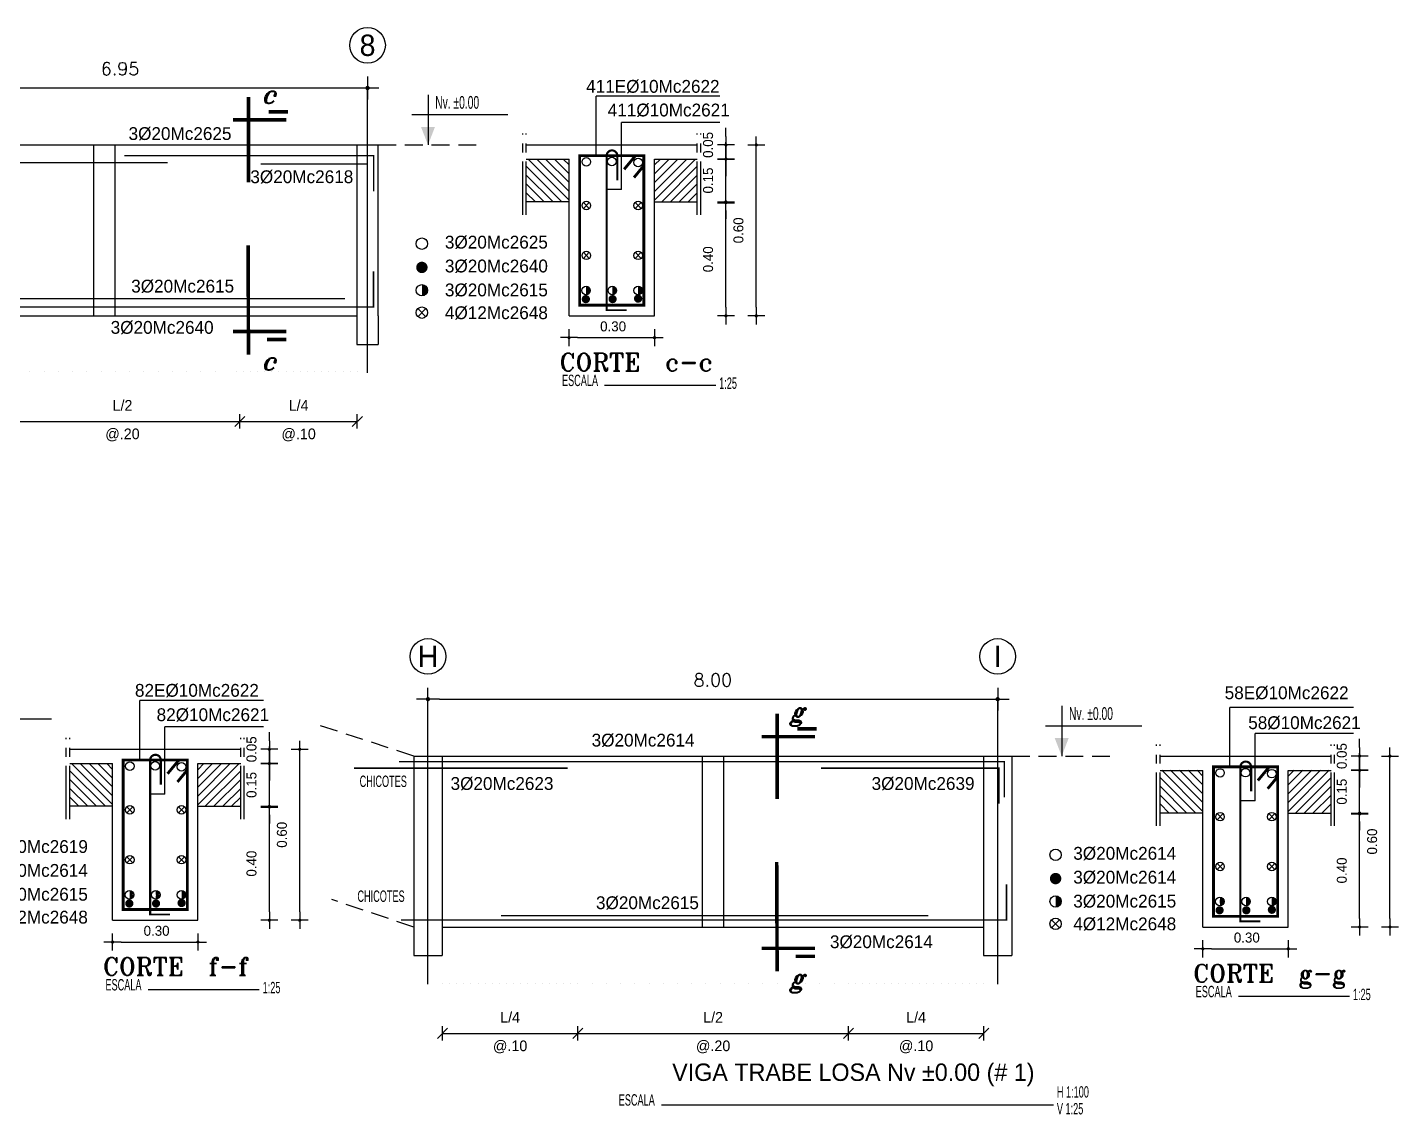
# Model space of a CAD drawing. Extents: x -2 to 140, y 23 to 108.
# Drawn here: x 85.88 to 105.14, y 72.32 to 87.59 of the extents above; entities that cross this region are included whole.
import ezdxf
from ezdxf.enums import TextEntityAlignment as Align

# ---------------------------------------------------------------- set-up
doc = ezdxf.new("R2010")
doc.units = 0
doc.header["$MEASUREMENT"] = 0
doc.linetypes.add('CENTER2', pattern=[1.125, 0.75, -0.125, 0.125, -0.125])
doc.linetypes.add('HIDDEN', pattern=[0.375, 0.25, -0.125])
doc.layers.get('0').update_dxf_attribs({"linetype": 'CONTINUOUS'})
doc.layers.get('DEFPOINTS').update_dxf_attribs({"color": 8, "linetype": 'CONTINUOUS'})
for name, color, linetype in [('ACEROS', 5, 'CONTINUOUS'), ('COLUMNAS', 2, 'CONTINUOUS'), ('EJES', 1, 'CONTINUOUS'), ('ESTRIBOS', 2, 'CONTINUOUS'), ('HIERROS', 5, 'CONTINUOUS'), ('L1', 5, 'CONTINUOUS'), ('LINEAS', 7, 'CONTINUOUS'), ('VIGAS', 7, 'CONTINUOUS')]:
    doc.layers.add(name, color=color, linetype=linetype)
doc.styles.add('ROMANT', font='romant')
doc.styles.add('STANDART', font='TXT.SHX', dxfattribs={"height": 0.18})
doc.dimstyles.new('ESCALA25', dxfattribs={"dimscale": 2, "dimtxt": 0.07, "dimasz": 0.06, "dimexe": 0, "dimexo": 0.06, "dimgap": 0.09, "dimtad": 1, "dimlfac": 0.25, "dimzin": 0, "dimtxsty": 'STANDARD', "dimblk": 'DOT', "dimcen": 0.09, "dimse1": 1, "dimse2": 1, "dimclrd": 1, "dimclre": 1, "dimclrt": 2, "dimazin": 3, "dimtfac": 1, "dimtix": 1, "dimtmove": 0, "dimatfit": 3, "dimtvp": 1.428571, "dimtolj": 1, "dimtzin": 0})
doc.dimstyles.new('STYLE100', dxfattribs={"dimscale": 2, "dimtxt": 0.08, "dimasz": 0.08, "dimexe": 0, "dimexo": 0.06, "dimgap": 0.09, "dimtad": 1, "dimzin": 0, "dimtxsty": 'STANDART', "dimblk": 'DOT', "dimcen": 0.09, "dimse1": 1, "dimse2": 1, "dimclrd": 1, "dimclre": 1, "dimclrt": 2, "dimazin": 3, "dimtfac": 1, "dimtix": 1, "dimtmove": 0, "dimatfit": 3, "dimtvp": 1.25, "dimtolj": 1, "dimtzin": 0})

# ---------------------------------------------------------------- blocks, each defined once
blk = doc.blocks.new('DOT')
at = {"color": 0}
for p, q in [((-1, 0), (1, 0)), ((0, 1), (0, -1))]:
    blk.add_line(p, q, dxfattribs=at)
at = {"color": 2, "linetype": 'BYBLOCK', "const_width": 0.1875}
blk.add_lwpolyline([(0.09375, 0, 1), (-0.09375, 0, 1)], format="xyb", close=True, dxfattribs=at)
blk = doc.blocks.new('*D116')
at = {"color": 1, "linetype": 'BYBLOCK'}
for p, q in [((89.232, 76.646), (89.232, 76.766)), ((89.232, 75.926), (89.232, 76.526)), ((89.232, 75.806), (89.232, 75.686))]:
    blk.add_line(p, q, dxfattribs=at)
at = {"layer": 'DEFPOINTS', "color": 0, "linetype": 'BYBLOCK'}
for p in [(88.23, 76.526), (89.232, 76.526), (88.23, 75.926)]:
    blk.add_point(p, dxfattribs=at)
at = {"color": 1, "linetype": 'BYBLOCK', "xscale": 0.12, "yscale": 0.12, "zscale": 0.12}
for p, rotation in [((89.232, 76.526), 270), ((89.232, 75.926), 90)]:
    blk.add_blockref('DOT', p, dxfattribs=dict(at, rotation=rotation))
at = {"color": 2, "linetype": 'BYBLOCK', "insert": (88.982, 76.226), "char_height": 0.14, "attachment_point": 5, "rotation": 90}
blk.add_mtext('\\A1;0.15', dxfattribs=at)
blk = doc.blocks.new('_DOT')
at = {"color": 0, "linetype": 'BYBLOCK'}
blk.add_line((-0.5, 0), (-1, 0), dxfattribs=at)
at = {"color": 0, "linetype": 'BYBLOCK', "const_width": 0.5}
blk.add_lwpolyline([(-0.25, 0, 1), (0.25, 0, 1)], format="xyb", close=True, dxfattribs=at)
blk = doc.blocks.new('*X1')
at = {"color": 0}
for p, q in [((24.221, 27.809), (24.797, 28.386)), ((24.221, 27.933), (24.674, 28.386)), ((24.221, 28.057), (24.55, 28.386)), ((24.221, 28.181), (24.426, 28.386)), ((24.221, 28.304), (24.302, 28.386)), ((24.321, 27.786), (24.821, 28.286)), ((24.445, 27.786), (24.821, 28.162)), ((24.568, 27.786), (24.821, 28.038)), ((24.692, 27.786), (24.821, 27.914)), ((24.816, 27.786), (24.821, 27.791))]:
    blk.add_line(p, q, dxfattribs=at)
blk = doc.blocks.new('*D114')
at = {"color": 1, "linetype": 'BYBLOCK'}
for p, q in [((89.232, 76.846), (89.232, 76.966)), ((89.232, 76.526), (89.232, 76.726)), ((89.232, 76.406), (89.232, 76.286))]:
    blk.add_line(p, q, dxfattribs=at)
at = {"layer": 'DEFPOINTS', "color": 0, "linetype": 'BYBLOCK'}
for p in [(89.232, 76.726), (89.232, 76.726), (88.23, 76.526)]:
    blk.add_point(p, dxfattribs=at)
at = {"color": 1, "linetype": 'BYBLOCK', "xscale": 0.12, "yscale": 0.12, "zscale": 0.12}
for p, rotation in [((89.232, 76.726), 270), ((89.232, 76.526), 90)]:
    blk.add_blockref('DOT', p, dxfattribs=dict(at, rotation=rotation))
at = {"color": 2, "linetype": 'BYBLOCK', "insert": (88.982, 76.726), "char_height": 0.14, "attachment_point": 5, "rotation": 90}
blk.add_mtext('\\A1;0.05', dxfattribs=at)
blk = doc.blocks.new('*D113')
at = {"color": 1, "linetype": 'BYBLOCK'}
blk.add_line((89.659, 74.446), (89.659, 76.606), dxfattribs=at)
at = {"layer": 'DEFPOINTS', "color": 0, "linetype": 'BYBLOCK'}
for p in [(88.269, 76.726), (89.659, 76.726), (88.269, 74.326)]:
    blk.add_point(p, dxfattribs=at)
at = {"color": 1, "linetype": 'BYBLOCK', "xscale": 0.12, "yscale": 0.12, "zscale": 0.12}
for p, rotation in [((89.659, 76.726), 90), ((89.659, 74.326), 270)]:
    blk.add_blockref('DOT', p, dxfattribs=dict(at, rotation=rotation))
at = {"color": 2, "linetype": 'BYBLOCK', "insert": (89.409, 75.526), "char_height": 0.14, "attachment_point": 5, "rotation": 90}
blk.add_mtext('\\A1;0.60', dxfattribs=at)
blk = doc.blocks.new('*D117')
at = {"color": 1, "linetype": 'BYBLOCK'}
blk.add_line((89.232, 74.446), (89.232, 75.795), dxfattribs=at)
at = {"layer": 'DEFPOINTS', "color": 0, "linetype": 'BYBLOCK'}
for p in [(88.315, 75.915), (89.232, 75.915), (88.315, 74.326)]:
    blk.add_point(p, dxfattribs=at)
at = {"color": 1, "linetype": 'BYBLOCK', "xscale": 0.12, "yscale": 0.12, "zscale": 0.12}
for p, rotation in [((89.232, 75.915), 90), ((89.232, 74.326), 270)]:
    blk.add_blockref('DOT', p, dxfattribs=dict(at, rotation=rotation))
at = {"color": 2, "linetype": 'BYBLOCK', "insert": (88.982, 75.121), "char_height": 0.14, "attachment_point": 5, "rotation": 90}
blk.add_mtext('\\A1;0.40', dxfattribs=at)
blk = doc.blocks.new('*D115')
at = {"color": 1, "linetype": 'BYBLOCK'}
blk.add_line((87.15, 74.02), (88.11, 74.02), dxfattribs=at)
at = {"layer": 'DEFPOINTS', "color": 0, "linetype": 'BYBLOCK'}
for p in [(87.03, 73.956), (88.23, 74.02), (88.23, 73.956)]:
    blk.add_point(p, dxfattribs=at)
at = {"color": 1, "linetype": 'BYBLOCK', "xscale": 0.12, "yscale": 0.12, "zscale": 0.12, "rotation": 180}
blk.add_blockref('DOT', (87.03, 74.02), dxfattribs=at)
at = {"color": 1, "linetype": 'BYBLOCK', "xscale": 0.12, "yscale": 0.12, "zscale": 0.12}
blk.add_blockref('DOT', (88.23, 74.02), dxfattribs=at)
at = {"color": 2, "linetype": 'BYBLOCK', "insert": (87.649, 74.177), "char_height": 0.14, "attachment_point": 5}
blk.add_mtext('\\A1;0.30', dxfattribs=at)
blk = doc.blocks.new('*D112')
at = {"color": 1, "linetype": 'BYBLOCK'}
blk.add_line((95.643, 82.932), (95.643, 84.281), dxfattribs=at)
at = {"layer": 'DEFPOINTS', "color": 0, "linetype": 'BYBLOCK'}
for p in [(94.725, 84.401), (95.643, 84.401), (94.725, 82.812)]:
    blk.add_point(p, dxfattribs=at)
at = {"color": 1, "linetype": 'BYBLOCK', "xscale": 0.12, "yscale": 0.12, "zscale": 0.12}
for p, rotation in [((95.643, 84.401), 90), ((95.643, 82.812), 270)]:
    blk.add_blockref('DOT', p, dxfattribs=dict(at, rotation=rotation))
at = {"color": 2, "linetype": 'BYBLOCK', "insert": (95.393, 83.606), "char_height": 0.14, "attachment_point": 5, "rotation": 90}
blk.add_mtext('\\A1;0.40', dxfattribs=at)
blk = doc.blocks.new('*D108')
at = {"color": 1, "linetype": 'BYBLOCK'}
blk.add_line((96.069, 82.932), (96.069, 85.092), dxfattribs=at)
at = {"layer": 'DEFPOINTS', "color": 0, "linetype": 'BYBLOCK'}
for p in [(94.68, 85.212), (96.069, 85.212), (94.68, 82.812)]:
    blk.add_point(p, dxfattribs=at)
at = {"color": 1, "linetype": 'BYBLOCK', "xscale": 0.12, "yscale": 0.12, "zscale": 0.12}
for p, rotation in [((96.069, 85.212), 90), ((96.069, 82.812), 270)]:
    blk.add_blockref('DOT', p, dxfattribs=dict(at, rotation=rotation))
at = {"color": 2, "linetype": 'BYBLOCK', "insert": (95.819, 84.012), "char_height": 0.14, "attachment_point": 5, "rotation": 90}
blk.add_mtext('\\A1;0.60', dxfattribs=at)
blk = doc.blocks.new('*D110')
at = {"color": 1, "linetype": 'BYBLOCK'}
blk.add_line((93.56, 82.506), (94.52, 82.506), dxfattribs=at)
at = {"layer": 'DEFPOINTS', "color": 0, "linetype": 'BYBLOCK'}
for p in [(93.44, 82.442), (94.64, 82.506), (94.64, 82.442)]:
    blk.add_point(p, dxfattribs=at)
at = {"color": 1, "linetype": 'BYBLOCK', "xscale": 0.12, "yscale": 0.12, "zscale": 0.12, "rotation": 180}
blk.add_blockref('DOT', (93.44, 82.506), dxfattribs=at)
at = {"color": 1, "linetype": 'BYBLOCK', "xscale": 0.12, "yscale": 0.12, "zscale": 0.12}
blk.add_blockref('DOT', (94.64, 82.506), dxfattribs=at)
at = {"color": 2, "linetype": 'BYBLOCK', "insert": (94.059, 82.663), "char_height": 0.14, "attachment_point": 5}
blk.add_mtext('\\A1;0.30', dxfattribs=at)
blk = doc.blocks.new('*D111')
at = {"color": 1, "linetype": 'BYBLOCK'}
for p, q in [((95.643, 85.132), (95.643, 85.252)), ((95.643, 84.412), (95.643, 85.012)), ((95.643, 84.292), (95.643, 84.172))]:
    blk.add_line(p, q, dxfattribs=at)
at = {"layer": 'DEFPOINTS', "color": 0, "linetype": 'BYBLOCK'}
for p in [(94.64, 85.012), (95.643, 85.012), (94.64, 84.412)]:
    blk.add_point(p, dxfattribs=at)
at = {"color": 1, "linetype": 'BYBLOCK', "xscale": 0.12, "yscale": 0.12, "zscale": 0.12}
for p, rotation in [((95.643, 85.012), 270), ((95.643, 84.412), 90)]:
    blk.add_blockref('DOT', p, dxfattribs=dict(at, rotation=rotation))
at = {"color": 2, "linetype": 'BYBLOCK', "insert": (95.393, 84.712), "char_height": 0.14, "attachment_point": 5, "rotation": 90}
blk.add_mtext('\\A1;0.15', dxfattribs=at)
blk = doc.blocks.new('*D109')
at = {"color": 1, "linetype": 'BYBLOCK'}
for p, q in [((95.643, 85.332), (95.643, 85.452)), ((95.643, 85.012), (95.643, 85.212)), ((95.643, 84.892), (95.643, 84.772))]:
    blk.add_line(p, q, dxfattribs=at)
at = {"layer": 'DEFPOINTS', "color": 0, "linetype": 'BYBLOCK'}
for p in [(95.643, 85.212), (95.643, 85.212), (94.64, 85.012)]:
    blk.add_point(p, dxfattribs=at)
at = {"color": 1, "linetype": 'BYBLOCK', "xscale": 0.12, "yscale": 0.12, "zscale": 0.12}
for p, rotation in [((95.643, 85.212), 270), ((95.643, 85.012), 90)]:
    blk.add_blockref('DOT', p, dxfattribs=dict(at, rotation=rotation))
at = {"color": 2, "linetype": 'BYBLOCK', "insert": (95.393, 85.212), "char_height": 0.14, "attachment_point": 5, "rotation": 90}
blk.add_mtext('\\A1;0.05', dxfattribs=at)
blk = doc.blocks.new('*D121')
at = {"color": 1, "linetype": 'BYBLOCK'}
for p, q in [((104.541, 76.551), (104.541, 76.671)), ((104.541, 75.831), (104.541, 76.431)), ((104.541, 75.711), (104.541, 75.591))]:
    blk.add_line(p, q, dxfattribs=at)
at = {"layer": 'DEFPOINTS', "color": 0, "linetype": 'BYBLOCK'}
for p in [(103.539, 76.431), (104.541, 76.431), (103.539, 75.831)]:
    blk.add_point(p, dxfattribs=at)
at = {"color": 1, "linetype": 'BYBLOCK', "xscale": 0.12, "yscale": 0.12, "zscale": 0.12}
for p, rotation in [((104.541, 76.431), 270), ((104.541, 75.831), 90)]:
    blk.add_blockref('DOT', p, dxfattribs=dict(at, rotation=rotation))
at = {"color": 2, "linetype": 'BYBLOCK', "insert": (104.291, 76.131), "char_height": 0.14, "attachment_point": 5, "rotation": 90}
blk.add_mtext('\\A1;0.15', dxfattribs=at)
blk = doc.blocks.new('*D119')
at = {"color": 1, "linetype": 'BYBLOCK'}
for p, q in [((104.541, 76.751), (104.541, 76.871)), ((104.541, 76.431), (104.541, 76.631)), ((104.541, 76.311), (104.541, 76.191))]:
    blk.add_line(p, q, dxfattribs=at)
at = {"layer": 'DEFPOINTS', "color": 0, "linetype": 'BYBLOCK'}
for p in [(104.541, 76.631), (104.541, 76.631), (103.539, 76.431)]:
    blk.add_point(p, dxfattribs=at)
at = {"color": 1, "linetype": 'BYBLOCK', "xscale": 0.12, "yscale": 0.12, "zscale": 0.12}
for p, rotation in [((104.541, 76.631), 270), ((104.541, 76.431), 90)]:
    blk.add_blockref('DOT', p, dxfattribs=dict(at, rotation=rotation))
at = {"color": 2, "linetype": 'BYBLOCK', "insert": (104.291, 76.631), "char_height": 0.14, "attachment_point": 5, "rotation": 90}
blk.add_mtext('\\A1;0.05', dxfattribs=at)
blk = doc.blocks.new('*D118')
at = {"color": 1, "linetype": 'BYBLOCK'}
blk.add_line((104.967, 74.351), (104.967, 76.511), dxfattribs=at)
at = {"layer": 'DEFPOINTS', "color": 0, "linetype": 'BYBLOCK'}
for p in [(103.578, 76.631), (104.967, 76.631), (103.578, 74.231)]:
    blk.add_point(p, dxfattribs=at)
at = {"color": 1, "linetype": 'BYBLOCK', "xscale": 0.12, "yscale": 0.12, "zscale": 0.12}
for p, rotation in [((104.967, 76.631), 90), ((104.967, 74.231), 270)]:
    blk.add_blockref('DOT', p, dxfattribs=dict(at, rotation=rotation))
at = {"color": 2, "linetype": 'BYBLOCK', "insert": (104.717, 75.431), "char_height": 0.14, "attachment_point": 5, "rotation": 90}
blk.add_mtext('\\A1;0.60', dxfattribs=at)
blk = doc.blocks.new('*D120')
at = {"color": 1, "linetype": 'BYBLOCK'}
blk.add_line((102.459, 73.925), (103.419, 73.925), dxfattribs=at)
at = {"layer": 'DEFPOINTS', "color": 0, "linetype": 'BYBLOCK'}
for p in [(102.339, 73.861), (103.539, 73.925), (103.539, 73.861)]:
    blk.add_point(p, dxfattribs=at)
at = {"color": 1, "linetype": 'BYBLOCK', "xscale": 0.12, "yscale": 0.12, "zscale": 0.12, "rotation": 180}
blk.add_blockref('DOT', (102.339, 73.925), dxfattribs=at)
at = {"color": 1, "linetype": 'BYBLOCK', "xscale": 0.12, "yscale": 0.12, "zscale": 0.12}
blk.add_blockref('DOT', (103.539, 73.925), dxfattribs=at)
at = {"color": 2, "linetype": 'BYBLOCK', "insert": (102.957, 74.082), "char_height": 0.14, "attachment_point": 5}
blk.add_mtext('\\A1;0.30', dxfattribs=at)
blk = doc.blocks.new('*D122')
at = {"color": 1, "linetype": 'BYBLOCK'}
blk.add_line((104.541, 74.351), (104.541, 75.7), dxfattribs=at)
at = {"layer": 'DEFPOINTS', "color": 0, "linetype": 'BYBLOCK'}
for p in [(103.624, 75.82), (104.541, 75.82), (103.624, 74.231)]:
    blk.add_point(p, dxfattribs=at)
at = {"color": 1, "linetype": 'BYBLOCK', "xscale": 0.12, "yscale": 0.12, "zscale": 0.12}
for p, rotation in [((104.541, 75.82), 90), ((104.541, 74.231), 270)]:
    blk.add_blockref('DOT', p, dxfattribs=dict(at, rotation=rotation))
at = {"color": 2, "linetype": 'BYBLOCK', "insert": (104.291, 75.025), "char_height": 0.14, "attachment_point": 5, "rotation": 90}
blk.add_mtext('\\A1;0.40', dxfattribs=at)
blk = doc.blocks.new('*D138')
at = {"color": 1, "linetype": 'BYBLOCK'}
blk.add_line((83.869, 86.736), (90.499, 86.736), dxfattribs=at)
at = {"layer": 'DEFPOINTS', "color": 0, "linetype": 'BYBLOCK'}
for p in [(83.709, 86.736), (90.659, 86.736), (90.659, 86.736)]:
    blk.add_point(p, dxfattribs=at)
at = {"color": 1, "linetype": 'BYBLOCK', "xscale": 0.16, "yscale": 0.16, "zscale": 0.16, "rotation": 180}
blk.add_blockref('DOT', (83.709, 86.736), dxfattribs=at)
at = {"color": 1, "linetype": 'BYBLOCK', "xscale": 0.16, "yscale": 0.16, "zscale": 0.16}
blk.add_blockref('DOT', (90.659, 86.736), dxfattribs=at)
at = {"color": 2, "linetype": 'BYBLOCK', "insert": (87.184, 87.006), "char_height": 0.18, "attachment_point": 5, "style": 'STANDART'}
blk.add_mtext('\\A1;6.95', dxfattribs=at)
blk = doc.blocks.new('*D146')
at = {"color": 1, "linetype": 'BYBLOCK'}
blk.add_line((91.667, 78.155), (99.347, 78.155), dxfattribs=at)
at = {"layer": 'DEFPOINTS', "color": 0, "linetype": 'BYBLOCK'}
for p in [(91.507, 78.155), (99.507, 78.155), (99.507, 78.155)]:
    blk.add_point(p, dxfattribs=at)
at = {"color": 1, "linetype": 'BYBLOCK', "xscale": 0.16, "yscale": 0.16, "zscale": 0.16, "rotation": 180}
blk.add_blockref('DOT', (91.507, 78.155), dxfattribs=at)
at = {"color": 1, "linetype": 'BYBLOCK', "xscale": 0.16, "yscale": 0.16, "zscale": 0.16}
blk.add_blockref('DOT', (99.507, 78.155), dxfattribs=at)
at = {"color": 2, "linetype": 'BYBLOCK', "insert": (95.507, 78.425), "char_height": 0.18, "attachment_point": 5, "style": 'STANDART'}
blk.add_mtext('\\A1;8.00', dxfattribs=at)

msp = doc.modelspace()

# ---------------------------------------------------------------- linework, layer by layer
for p, q in [((85.569, 82.055), (88.866, 82.055)), ((88.796, 81.984), (88.937, 82.126)), ((88.866, 81.955), (88.866, 82.155)), ((88.866, 82.055), (90.515, 82.055)), ((90.444, 81.984), (90.586, 82.126)), ((90.515, 81.955), (90.515, 82.155)), ((91.711, 73.363), (91.711, 73.563)), ((93.611, 73.363), (93.611, 73.563)), ((97.411, 73.363), (97.411, 73.563)), ((99.311, 73.363), (99.311, 73.563)), ((91.64, 73.393), (91.782, 73.534)), ((91.711, 73.463), (93.611, 73.463)), ((93.54, 73.393), (93.681, 73.534)), ((93.611, 73.463), (97.411, 73.463)), ((97.34, 73.393), (97.481, 73.534)), ((97.411, 73.463), (99.311, 73.463)), ((99.24, 73.393), (99.381, 73.534))]:
    msp.add_line(p, q)
for centre in [(90.659, 87.336), (91.507, 78.755), (99.507, 78.755)]:
    msp.add_circle(centre, 0.25)
at = {"layer": 'ACEROS', "color": 1, "linetype": 'CENTER2', "const_width": 0.05}
for points in [[(88.987, 86.611), (88.987, 85.412)], [(88.987, 82.994), (88.982, 84.527)], [(96.41, 77.951), (96.41, 76.751)], [(96.41, 74.334), (96.404, 75.867)]]:
    msp.add_lwpolyline(points, dxfattribs=at)
at = {"layer": 'ACEROS', "color": 1, "linetype": 'CONTINUOUS', "const_width": 0.05}
for points in [[(89.52, 86.289), (88.771, 86.289)], [(89.543, 86.401), (89.269, 86.401)], [(89.52, 83.317), (88.771, 83.317)], [(89.52, 83.205), (89.245, 83.205)], [(96.942, 77.628), (96.193, 77.628)], [(96.966, 77.74), (96.692, 77.74)], [(96.942, 74.656), (96.193, 74.656)], [(96.942, 74.544), (96.668, 74.544)]]:
    msp.add_lwpolyline(points, dxfattribs=at)
at = {"layer": 'ACEROS', "const_width": 0.02}
for points in [[(78.852, 85.687), (87.852, 85.687)], [(87.246, 85.787), (90.746, 85.787), (90.746, 85.287)], [(89.156, 85.668), (90.656, 85.668), (90.656, 85.168)], [(83.242, 83.66), (90.742, 83.66), (90.742, 84.16)], [(90.341, 83.778), (84.341, 83.778)], [(91.1, 77.277), (99.6, 77.277), (99.6, 76.777)], [(90.468, 77.186), (93.468, 77.186)], [(97.026, 77.186), (99.526, 77.186), (99.526, 76.686)], [(91.131, 75.055), (99.631, 75.055), (99.631, 75.555)], [(92.533, 75.116), (98.533, 75.116)]]:
    msp.add_lwpolyline(points, dxfattribs=at)
at = {"layer": 'ACEROS', "color": 5, "linetype": 'CONTINUOUS', "const_width": 0.04}
for points in [[(93.638, 83.686), (93.638, 85.786), (94.538, 85.786), (94.538, 83.686)], [(87.228, 75.201), (87.228, 77.301), (88.128, 77.301), (88.128, 75.201)], [(102.537, 75.105), (102.537, 77.205), (103.437, 77.205), (103.437, 75.105)]]:
    msp.add_lwpolyline(points, close=True, dxfattribs=at)
at = {"layer": 'COLUMNAS', "color": 1, "linetype": 'CONTINUOUS'}
for points in [[(91.409, 86.19), (91.606, 86.19), (91.508, 85.936)], [(100.307, 77.609), (100.504, 77.609), (100.406, 77.355)]]:
    msp.add_solid(points, dxfattribs=at)
at = {"layer": 'DEFPOINTS', "color": 0, "linetype": 'BYBLOCK'}
for p in [(93.182, 83.536), (86.771, 75.051), (102.08, 74.955)]:
    msp.add_point(p, dxfattribs=at)
at = {"layer": 'EJES'}
for p, q in [((90.659, 82.736), (90.659, 86.736)), ((91.507, 74.155), (91.507, 78.155)), ((99.507, 74.155), (99.507, 78.155))]:
    msp.add_line(p, q, dxfattribs=at)
at = {"layer": 'EJES', "color": 7, "linetype": 'CONTINUOUS'}
for p, q in [((94.225, 85.309), (94.225, 86.253)), ((94.225, 85.309), (94.016, 85.309)), ((93.988, 82.565), (95.549, 82.565)), ((87.815, 76.823), (87.815, 77.767)), ((103.123, 76.728), (103.123, 77.672)), ((87.815, 76.823), (87.606, 76.823)), ((103.123, 76.728), (102.915, 76.728)), ((87.578, 74.079), (89.138, 74.079)), ((102.886, 73.984), (104.447, 73.984)), ((94.785, 72.461), (100.29, 72.461))]:
    msp.add_line(p, q, dxfattribs=at)
at = {"layer": 'EJES', "color": 7, "linetype": 'HIDDEN'}
for p, q in [((90.809, 85.936), (92.259, 85.936)), ((99.707, 77.355), (101.158, 77.355))]:
    msp.add_line(p, q, dxfattribs=at)
at = {"layer": 'ESTRIBOS'}
for p, q in [((85.918, 82.755), (85.918, 82.755)), ((86.118, 82.755), (86.118, 82.755)), ((86.318, 82.755), (86.318, 82.755)), ((86.518, 82.755), (86.518, 82.755)), ((86.718, 82.755), (86.718, 82.755)), ((86.918, 82.755), (86.918, 82.755)), ((87.118, 82.755), (87.118, 82.755)), ((87.318, 82.755), (87.318, 82.755)), ((87.518, 82.755), (87.518, 82.755)), ((87.718, 82.755), (87.718, 82.755)), ((87.918, 82.755), (87.918, 82.755)), ((88.118, 82.755), (88.118, 82.755)), ((88.318, 82.755), (88.318, 82.755)), ((88.518, 82.755), (88.518, 82.755)), ((88.815, 82.755), (88.815, 82.755)), ((88.915, 82.755), (88.915, 82.755)), ((89.015, 82.755), (89.015, 82.755)), ((89.115, 82.755), (89.115, 82.755)), ((89.215, 82.755), (89.215, 82.755)), ((89.315, 82.755), (89.315, 82.755)), ((89.415, 82.755), (89.415, 82.755)), ((89.515, 82.755), (89.515, 82.755)), ((89.615, 82.755), (89.615, 82.755)), ((89.715, 82.755), (89.715, 82.755)), ((89.815, 82.755), (89.815, 82.755)), ((89.915, 82.755), (89.915, 82.755)), ((90.015, 82.755), (90.015, 82.755)), ((90.115, 82.755), (90.115, 82.755)), ((90.215, 82.755), (90.215, 82.755)), ((90.315, 82.755), (90.315, 82.755)), ((90.415, 82.755), (90.415, 82.755)), ((90.515, 82.755), (90.515, 82.755)), ((91.711, 74.163), (91.711, 74.163)), ((91.811, 74.163), (91.811, 74.163)), ((91.911, 74.163), (91.911, 74.163)), ((92.011, 74.163), (92.011, 74.163)), ((92.111, 74.163), (92.111, 74.163)), ((92.211, 74.163), (92.211, 74.163)), ((92.311, 74.163), (92.311, 74.163)), ((92.411, 74.163), (92.411, 74.163)), ((92.511, 74.163), (92.511, 74.163)), ((92.611, 74.163), (92.611, 74.163)), ((92.711, 74.163), (92.711, 74.163)), ((92.811, 74.163), (92.811, 74.163)), ((92.911, 74.163), (92.911, 74.163)), ((93.011, 74.163), (93.011, 74.163)), ((93.111, 74.163), (93.111, 74.163)), ((93.211, 74.163), (93.211, 74.163)), ((93.311, 74.163), (93.311, 74.163)), ((93.411, 74.163), (93.411, 74.163)), ((93.511, 74.163), (93.511, 74.163)), ((93.611, 74.163), (93.611, 74.163)), ((93.811, 74.163), (93.811, 74.163)), ((94.011, 74.163), (94.011, 74.163)), ((94.211, 74.163), (94.211, 74.163)), ((94.411, 74.163), (94.411, 74.163)), ((94.611, 74.163), (94.611, 74.163)), ((94.811, 74.163), (94.811, 74.163)), ((95.011, 74.163), (95.011, 74.163)), ((95.211, 74.163), (95.211, 74.163)), ((95.411, 74.163), (95.411, 74.163)), ((95.611, 74.163), (95.611, 74.163)), ((95.811, 74.163), (95.811, 74.163)), ((96.011, 74.163), (96.011, 74.163)), ((96.211, 74.163), (96.211, 74.163)), ((96.411, 74.163), (96.411, 74.163)), ((96.611, 74.163), (96.611, 74.163)), ((96.811, 74.163), (96.811, 74.163)), ((97.011, 74.163), (97.011, 74.163)), ((97.211, 74.163), (97.211, 74.163)), ((97.411, 74.163), (97.411, 74.163)), ((97.511, 74.163), (97.511, 74.163)), ((97.611, 74.163), (97.611, 74.163)), ((97.711, 74.163), (97.711, 74.163)), ((97.811, 74.163), (97.811, 74.163)), ((97.911, 74.163), (97.911, 74.163)), ((98.011, 74.163), (98.011, 74.163)), ((98.111, 74.163), (98.111, 74.163)), ((98.211, 74.163), (98.211, 74.163)), ((98.311, 74.163), (98.311, 74.163)), ((98.411, 74.163), (98.411, 74.163)), ((98.511, 74.163), (98.511, 74.163)), ((98.611, 74.163), (98.611, 74.163)), ((98.711, 74.163), (98.711, 74.163)), ((98.811, 74.163), (98.811, 74.163)), ((98.911, 74.163), (98.911, 74.163)), ((99.011, 74.163), (99.011, 74.163)), ((99.111, 74.163), (99.111, 74.163)), ((99.211, 74.163), (99.211, 74.163)), ((99.311, 74.163), (99.311, 74.163))]:
    msp.add_line(p, q, dxfattribs=at)
at = {"layer": 'L1', "color": 7, "linetype": 'CONTINUOUS'}
for p, q in [((91.508, 86.642), (91.508, 85.936)), ((91.281, 86.362), (92.631, 86.362)), ((100.406, 78.061), (100.406, 77.355)), ((84.871, 77.877), (86.221, 77.877)), ((100.179, 77.781), (101.529, 77.781))]:
    msp.add_line(p, q, dxfattribs=at)
at = {"layer": 'L1', "color": 2, "linetype": 'CONTINUOUS'}
for points, const_width in [([(91.382, 84.217, 1), (91.462, 84.217, 1)], 0.08), ([(93.695, 83.772, 1), (93.753, 83.772, 1)], 0.0576), ([(94.071, 83.772, 1), (94.128, 83.772, 1)], 0.0576), ([(94.429, 83.779, 1), (94.487, 83.779, 1)], 0.0576), ([(100.28, 75.636, 1), (100.36, 75.636, 1)], 0.08), ([(87.285, 75.286, 1), (87.343, 75.286, 1)], 0.0576), ([(87.661, 75.286, 1), (87.718, 75.286, 1)], 0.0576), ([(88.019, 75.293, 1), (88.077, 75.293, 1)], 0.0576), ([(102.594, 75.191, 1), (102.651, 75.191, 1)], 0.0576), ([(102.969, 75.191, 1), (103.027, 75.191, 1)], 0.0576), ([(103.328, 75.198, 1), (103.385, 75.198, 1)], 0.0576)]:
    msp.add_lwpolyline(points, format="xyb", close=True, dxfattribs=dict(at, const_width=const_width))
for points, const_width in [([(91.422, 83.856, 0.414214), (91.462, 83.896, 0.414214), (91.422, 83.936, 1)], 0.08), ([(93.727, 83.865, 0.414214), (93.756, 83.894, 0.414214), (93.727, 83.923, 1)], 0.0576), ([(94.096, 83.865, 0.414214), (94.125, 83.894, 0.414214), (94.096, 83.923, 1)], 0.0576), ([(94.458, 83.865, 0.414214), (94.487, 83.894, 0.414214), (94.458, 83.923, 1)], 0.0576), ([(87.317, 75.38, 0.414214), (87.346, 75.408, 0.414214), (87.317, 75.437, 1)], 0.0576), ([(87.686, 75.38, 0.414214), (87.715, 75.408, 0.414214), (87.686, 75.437, 1)], 0.0576), ([(88.048, 75.38, 0.414214), (88.076, 75.408, 0.414214), (88.048, 75.437, 1)], 0.0576), ([(100.32, 75.275, 0.414214), (100.36, 75.315, 0.414214), (100.32, 75.355, 1)], 0.08), ([(102.626, 75.284, 0.414214), (102.654, 75.313, 0.414214), (102.626, 75.342, 1)], 0.0576), ([(102.994, 75.284, 0.414214), (103.023, 75.313, 0.414214), (102.994, 75.342, 1)], 0.0576), ([(103.356, 75.284, 0.414214), (103.385, 75.313, 0.414214), (103.356, 75.342, 1)], 0.0576)]:
    msp.add_lwpolyline(points, format="xyb", dxfattribs=dict(at, const_width=const_width))
at = {"layer": 'L1', "color": 7, "linetype": 'CONTINUOUS'}
for centre in [(93.731, 85.7), (94.088, 85.704), (94.458, 85.69), (93.731, 85.086), (94.458, 85.086), (93.731, 84.386), (94.458, 84.386), (93.727, 83.894), (94.096, 83.894), (94.458, 83.894), (87.321, 77.214), (87.678, 77.218), (88.048, 77.204), (102.629, 77.119), (102.987, 77.123), (103.356, 77.109), (87.321, 76.601), (88.048, 76.601), (102.629, 76.505), (103.356, 76.505), (87.321, 75.901), (88.048, 75.901), (102.629, 75.805), (103.356, 75.805), (87.317, 75.408), (87.686, 75.408), (88.048, 75.408), (102.626, 75.313), (102.994, 75.313), (103.356, 75.313)]:
    msp.add_circle(centre, 0.06, dxfattribs=at)
at = {"layer": 'L1', "color": 8, "linetype": 'CONTINUOUS'}
for centre in [(91.422, 84.55), (91.422, 83.896), (91.422, 83.582), (100.32, 75.969), (100.32, 75.315), (100.32, 75.001)]:
    msp.add_circle(centre, 0.08, dxfattribs=at)
at = {"layer": 'LINEAS'}
for p, q in [((95.606, 86.62), (93.87, 86.62)), ((93.87, 85.808), (93.87, 86.62)), ((95.606, 86.253), (94.225, 86.253)), ((92.888, 85.936), (95.288, 85.936)), ((92.888, 85.736), (93.488, 85.736)), ((94.688, 85.736), (95.288, 85.736)), ((94.688, 85.136), (94.688, 85.736)), ((93.488, 85.136), (92.888, 85.136)), ((93.689, 85.044), (93.773, 85.129)), ((93.773, 85.044), (93.689, 85.129)), ((94.5, 85.044), (94.416, 85.129)), ((94.416, 85.044), (94.5, 85.129)), ((94.688, 85.136), (95.288, 85.136)), ((93.773, 84.344), (93.689, 84.429)), ((93.689, 84.344), (93.773, 84.429)), ((94.416, 84.344), (94.5, 84.429)), ((94.5, 84.344), (94.416, 84.429)), ((91.479, 83.639), (91.366, 83.525)), ((91.366, 83.639), (91.479, 83.525)), ((93.488, 83.536), (94.688, 83.536)), ((87.46, 77.322), (87.46, 78.134)), ((89.196, 78.134), (87.46, 78.134)), ((104.504, 78.039), (102.768, 78.039)), ((102.768, 77.226), (102.768, 78.039)), ((89.196, 77.767), (87.815, 77.767)), ((104.504, 77.672), (103.123, 77.672)), ((86.478, 77.451), (88.878, 77.451)), ((86.478, 77.251), (87.078, 77.251)), ((88.278, 76.651), (88.278, 77.251)), ((88.278, 77.251), (88.878, 77.251)), ((101.787, 77.355), (104.187, 77.355)), ((101.787, 77.155), (102.387, 77.155)), ((103.587, 76.555), (103.587, 77.155)), ((103.587, 77.155), (104.187, 77.155)), ((87.078, 76.651), (86.478, 76.651)), ((87.278, 76.558), (87.363, 76.643)), ((87.363, 76.558), (87.278, 76.643)), ((88.09, 76.558), (88.005, 76.643)), ((88.005, 76.558), (88.09, 76.643)), ((88.278, 76.651), (88.878, 76.651)), ((102.387, 76.555), (101.787, 76.555)), ((102.587, 76.463), (102.672, 76.548)), ((102.672, 76.463), (102.587, 76.548)), ((103.399, 76.463), (103.314, 76.548)), ((103.314, 76.463), (103.399, 76.548)), ((103.587, 76.555), (104.187, 76.555)), ((87.363, 75.858), (87.278, 75.943)), ((87.278, 75.858), (87.363, 75.943)), ((88.005, 75.858), (88.09, 75.943)), ((88.09, 75.858), (88.005, 75.943)), ((102.672, 75.763), (102.587, 75.848)), ((102.587, 75.763), (102.672, 75.848)), ((103.314, 75.763), (103.399, 75.848)), ((103.399, 75.763), (103.314, 75.848)), ((87.078, 75.051), (88.278, 75.051)), ((100.377, 75.058), (100.264, 74.944)), ((100.264, 75.058), (100.377, 74.944)), ((102.387, 74.955), (103.587, 74.955))]:
    msp.add_line(p, q, dxfattribs=at)
at = {"layer": 'LINEAS', "color": 7}
for p, q in [((93.488, 85.136), (93.488, 85.736)), ((87.078, 76.651), (87.078, 77.251)), ((102.387, 76.555), (102.387, 77.155))]:
    msp.add_line(p, q, dxfattribs=at)
at = {"layer": 'LINEAS', "color": 7, "linetype": 'CENTER2'}
for points in [[(92.838, 84.956), (92.838, 86.098)], [(92.888, 84.956), (92.888, 86.098)], [(95.288, 84.956), (95.288, 86.098)], [(95.338, 84.956), (95.338, 86.098)], [(86.428, 76.47), (86.428, 77.612)], [(86.478, 76.47), (86.478, 77.612)], [(88.878, 76.47), (88.878, 77.612)], [(88.928, 76.47), (88.928, 77.612)], [(101.737, 76.375), (101.737, 77.517)], [(101.787, 76.375), (101.787, 77.517)], [(104.187, 76.375), (104.187, 77.517)], [(104.237, 76.375), (104.237, 77.517)]]:
    msp.add_lwpolyline(points, dxfattribs=at)
at = {"layer": 'LINEAS', "color": 3}
for points in [[(94.269, 83.617, 0.025, 0.025, 0), (94.016, 83.617, 0.03, 0.03, 0), (94.016, 85.785, 0.03, 0.03, -1), (94.166, 85.785, 0.03, 0.03, 0), (94.166, 85.44, 0.03, 0.03, 0)], [(94.296, 83.617, 0.025, 0.025, 0), (94.269, 83.617, 0.03, 0.03, 0)], [(87.859, 75.132, 0.025, 0.025, 0), (87.606, 75.132, 0.03, 0.03, 0), (87.606, 77.299, 0.03, 0.03, -1), (87.756, 77.299, 0.03, 0.03, 0), (87.756, 76.955, 0.03, 0.03, 0)], [(103.168, 75.036, 0.025, 0.025, 0), (102.915, 75.036, 0.03, 0.03, 0), (102.915, 77.204, 0.03, 0.03, -1), (103.065, 77.204, 0.03, 0.03, 0), (103.065, 76.859, 0.03, 0.03, 0)], [(87.886, 75.132, 0.025, 0.025, 0), (87.859, 75.132, 0.03, 0.03, 0)], [(103.194, 75.036, 0.025, 0.025, 0), (103.168, 75.036, 0.03, 0.03, 0)]]:
    msp.add_lwpolyline(points, format="xyseb", dxfattribs=at)
at = {"layer": 'LINEAS', "color": 5, "const_width": 0.04}
for points in [[(94.421, 85.786), (94.262, 85.594)], [(94.538, 85.646), (94.4, 85.479)], [(88.011, 77.301), (87.851, 77.108)], [(103.32, 77.205), (103.16, 77.013)], [(88.128, 77.16), (87.99, 76.993)], [(103.437, 77.065), (103.298, 76.898)]]:
    msp.add_lwpolyline(points, dxfattribs=at)
at = {"layer": 'LINEAS', "color": 7, "linetype": 'CONTINUOUS'}
for points in [[(93.488, 83.536), (93.488, 85.136)], [(94.688, 83.536), (94.688, 85.136)], [(87.078, 75.051), (87.078, 76.651)], [(88.278, 75.051), (88.278, 76.651)], [(102.387, 74.955), (102.387, 76.555)], [(103.587, 74.955), (103.587, 76.555)]]:
    msp.add_lwpolyline(points, dxfattribs=at)
at = {"layer": 'VIGAS'}
for p, q in [((83.909, 85.936), (86.809, 85.936)), ((86.809, 85.936), (86.809, 83.536)), ((86.809, 85.936), (87.109, 85.936)), ((87.109, 85.936), (90.509, 85.936)), ((87.109, 85.936), (87.109, 83.536)), ((90.509, 85.936), (90.509, 83.136)), ((90.509, 85.936), (90.809, 85.936)), ((90.809, 83.536), (90.809, 85.936)), ((83.909, 83.536), (86.809, 83.536)), ((86.809, 83.536), (87.109, 83.536)), ((87.109, 83.536), (90.509, 83.536)), ((90.809, 83.536), (90.809, 83.136)), ((90.509, 83.136), (90.809, 83.136)), ((91.307, 77.355), (91.307, 74.555)), ((91.307, 77.355), (91.707, 77.355)), ((91.707, 77.355), (91.707, 74.555)), ((91.707, 77.355), (95.357, 77.355)), ((95.357, 77.355), (95.357, 74.955)), ((95.357, 77.355), (95.657, 77.355)), ((95.657, 77.355), (99.307, 77.355)), ((95.657, 77.355), (95.657, 74.955)), ((99.307, 77.355), (99.307, 74.555)), ((99.307, 77.355), (99.707, 77.355)), ((99.707, 77.355), (99.707, 74.555)), ((91.707, 74.955), (95.357, 74.955)), ((95.357, 74.955), (95.657, 74.955)), ((95.657, 74.955), (99.307, 74.955)), ((91.307, 74.555), (91.707, 74.555)), ((99.307, 74.555), (99.707, 74.555))]:
    msp.add_line(p, q, dxfattribs=at)
at = {"layer": 'VIGAS', "linetype": 'HIDDEN'}
for p, q in [((91.307, 77.355), (89.903, 77.814)), ((91.307, 74.955), (90.159, 75.34))]:
    msp.add_line(p, q, dxfattribs=at)

# ---------------------------------------------------------------- block references
at = {"layer": 'LINEAS', "xscale": -1}
for p in [(117.709, 57.351), (111.299, 48.865), (126.608, 48.77)]:
    msp.add_blockref('*X1', p, dxfattribs=at)
at = {"layer": 'LINEAS'}
for p in [(70.468, 57.351), (64.058, 48.865), (79.366, 48.77)]:
    msp.add_blockref('*X1', p, dxfattribs=at)

# ---------------------------------------------------------------- texts
for s, height, p in [('8', 0.3, (90.659, 87.336)), ('3%%C20Mc2625', 0.1801, (92.468, 84.572)), ('3%%C20Mc2640', 0.1801, (92.468, 84.237)), ('3%%C20Mc2615', 0.1801, (92.468, 83.901)), ('4%%C12Mc2648', 0.1801, (92.468, 83.581)), ('H', 0.3, (91.507, 78.755)), ('I', 0.3, (99.507, 78.755)), ('3%%C20Mc2619', 0.1801, (86.009, 76.086)), ('3%%C20Mc2614', 0.1801, (101.291, 75.991)), ('3%%C20Mc2614', 0.1801, (86.009, 75.751)), ('3%%C20Mc2614', 0.1801, (101.291, 75.656)), ('3%%C20Mc2615', 0.1801, (86.009, 75.416)), ('3%%C20Mc2615', 0.1801, (101.291, 75.32)), ('4%%C12Mc2648', 0.1801, (86.009, 75.095)), ('4%%C12Mc2648', 0.1801, (101.291, 75)), ('VIGA TRABE LOSA Nv %%P0.00 (# 1)', 0.24456, (97.48, 72.887))]:
    msp.add_text(s, height=height).set_placement(p, align=Align.MIDDLE)
for s, height, p in [('411E%%c10Mc2622', 0.18, (94.665, 86.669)), ('411%%c10Mc2621', 0.18, (94.888, 86.337)), ('3%%c20Mc2625', 0.18, (88.026, 86.006)), ('3%%c20Mc2618', 0.18, (89.736, 85.4)), ('3%%c20Mc2615', 0.18, (88.063, 83.864)), ('3%%c20Mc2640', 0.18, (87.775, 83.285)), ('L/2', 0.15, (87.218, 82.205)), ('L/4', 0.15, (89.691, 82.205)), ('@.20', 0.15, (87.218, 81.805)), ('@.10', 0.15, (89.691, 81.805)), ('82E%%c10Mc2622', 0.18, (88.263, 78.189)), ('58E%%c10Mc2622', 0.18, (103.564, 78.155)), ('82%%c10Mc2621', 0.18, (88.487, 77.847)), ('58%%c10Mc2621', 0.18, (103.814, 77.735)), ('3%%c20Mc2614', 0.18, (94.528, 77.49)), ('3%%c20Mc2623', 0.18, (92.547, 76.881)), ('3%%c20Mc2639', 0.18, (98.459, 76.881)), ('3%%c20Mc2615', 0.18, (94.589, 75.207)), ('3%%c20Mc2614', 0.18, (97.874, 74.659)), ('L/4', 0.15, (92.661, 73.613)), ('L/2', 0.15, (95.511, 73.613)), ('L/4', 0.15, (98.361, 73.613)), ('@.10', 0.15, (92.661, 73.213)), ('@.20', 0.15, (95.511, 73.213)), ('@.10', 0.15, (98.361, 73.213))]:
    msp.add_text(s, height=height).set_placement(p, align=Align.CENTER)
at = {"layer": 'HIERROS', "color": 6, "style": 'ROMANT', "oblique": 17}
for s, p in [('c', (89.165, 86.521)), ('c', (89.165, 82.777)), ('g', (96.587, 77.86)), ('g', (96.587, 74.117))]:
    msp.add_text(s, height=0.25, dxfattribs=at).set_placement(p)
at = {"layer": 'HIERROS', "color": 2, "width": 0.6}
for s, height, p in [('Nv. %%P0.00', 0.18, (91.609, 86.444)), ('ESCALA', 0.16, (93.389, 82.551)), ('1:25', 0.16, (95.596, 82.512)), ('Nv. %%P0.00', 0.18, (100.508, 77.863)), ('CHICOTES', 0.16, (90.548, 76.922)), ('CHICOTES', 0.16, (90.517, 75.309)), ('ESCALA', 0.16, (86.979, 74.065)), ('1:25', 0.16, (89.186, 74.026)), ('ESCALA', 0.16, (102.287, 73.97)), ('1:25', 0.16, (104.495, 73.93)), ('ESCALA', 0.16, (94.186, 72.448)), ('H 1:100', 0.16, (100.338, 72.561)), ('V 1:25', 0.16, (100.338, 72.325))]:
    msp.add_text(s, height=height, dxfattribs=at).set_placement(p)
at = {"layer": 'HIERROS', "color": 6, "style": 'ROMANT'}
for s, p in [('CORTE  c-c', (93.354, 82.762)), ('CORTE  f-f', (86.944, 74.276)), ('CORTE  g-g', (102.252, 74.181))]:
    msp.add_text(s, height=0.25, dxfattribs=at).set_placement(p)

# ---------------------------------------------------------------- dimensions: what is measured, and where the dimension line sits
for base, p1, p2, picture, middle in [((90.659, 86.736), (83.709, 86.736), (90.659, 86.736), '*D138', (87.184, 87.006)), ((99.507, 78.155), (91.507, 78.155), (99.507, 78.155), '*D146', (95.507, 78.425))]:
    dim = msp.add_linear_dim(base=base, p1=p1, p2=p2, dimstyle='STYLE100')
    dim.commit()
    dim.dimension.update_dxf_attribs({"geometry": picture, "text_midpoint": middle})
at = {"layer": 'LINEAS'}
for base, p1, p2, picture, middle in [((95.691, 85.936), (94.688, 85.736), (95.691, 85.936), '*D109', (95.691, 85.936)), ((89.281, 77.451), (88.278, 77.251), (89.281, 77.451), '*D114', (89.281, 77.451)), ((104.589, 77.355), (103.587, 77.155), (104.589, 77.355), '*D119', (104.589, 77.355))]:
    dim = msp.add_linear_dim(base=base, p1=p1, p2=p2, angle=90, dimstyle='ESCALA25', dxfattribs=at)
    dim.commit()
    dim.dimension.update_dxf_attribs({"geometry": picture, "text_midpoint": middle, "dimtype": 160, "insert": (0.048, 0.725)})
for base, p1, p2, picture, middle in [((95.691, 85.736), (94.688, 85.136), (94.688, 85.736), '*D111', (95.441, 85.436)), ((96.117, 85.936), (94.728, 83.536), (94.728, 85.936), '*D108', (95.867, 84.736)), ((95.691, 85.126), (94.773, 83.536), (94.773, 85.126), '*D112', (95.441, 84.331)), ((89.281, 77.251), (88.278, 76.651), (88.278, 77.251), '*D116', (89.031, 76.951)), ((89.707, 77.451), (88.318, 75.051), (88.318, 77.451), '*D113', (89.457, 76.251)), ((104.589, 77.155), (103.587, 76.555), (103.587, 77.155), '*D121', (104.339, 76.855)), ((105.016, 77.355), (103.626, 74.955), (103.626, 77.355), '*D118', (104.766, 76.155)), ((89.281, 76.64), (88.363, 75.051), (88.363, 76.64), '*D117', (89.031, 75.845)), ((104.589, 76.545), (103.672, 74.955), (103.672, 76.545), '*D122', (104.339, 75.75))]:
    dim = msp.add_linear_dim(base=base, p1=p1, p2=p2, angle=90, dimstyle='ESCALA25', dxfattribs=at)
    dim.commit()
    dim.dimension.update_dxf_attribs({"geometry": picture, "text_midpoint": middle, "insert": (0.048, 0.725)})
for base, p1, p2, picture, middle in [((94.688, 83.231), (93.488, 83.166), (94.688, 83.166), '*D110', (94.107, 83.138)), ((88.278, 74.745), (87.078, 74.681), (88.278, 74.681), '*D115', (87.697, 74.652)), ((103.587, 74.65), (102.387, 74.585), (103.587, 74.585), '*D120', (103.005, 74.557))]:
    dim = msp.add_linear_dim(base=base, p1=p1, p2=p2, dimstyle='ESCALA25', dxfattribs=at)
    dim.commit()
    dim.dimension.update_dxf_attribs({"geometry": picture, "text_midpoint": middle, "dimtype": 160, "insert": (0.048, 0.725)})

doc.saveas('drawing.dxf')
